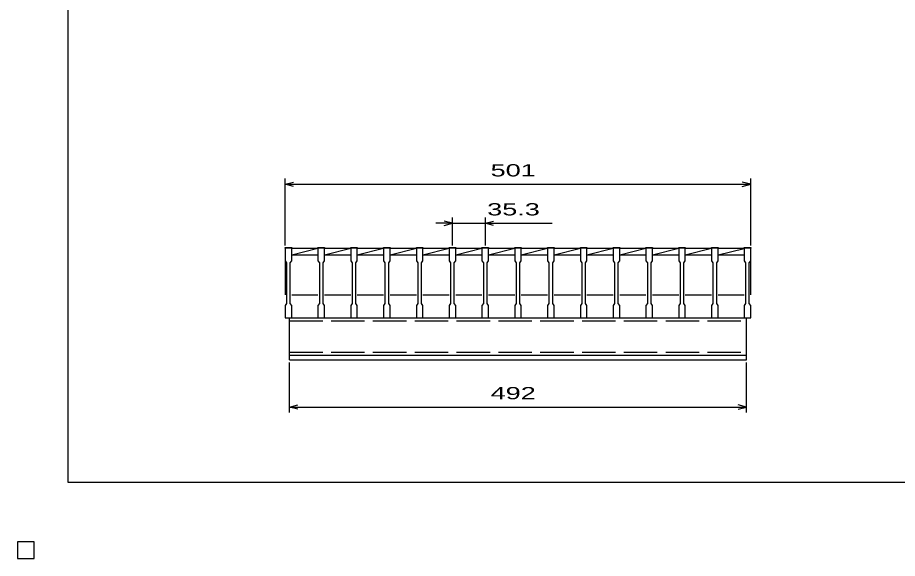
# Model space of a CAD drawing. Units: millimetres, scale not verified. Extents: x -1092 to 1039, y -770 to 632.
# Drawn here: x -1092 to -145, y -770 to -187 of the extents above; entities that cross this region are included whole.
import ezdxf
from ezdxf.enums import TextEntityAlignment as Align

# ---------------------------------------------------------------- set-up
doc = ezdxf.new("R2010")
doc.units = ezdxf.units.MM
doc.header["$LTSCALE"] = 6
doc.linetypes.add('DASHED', pattern=[7.5, 6, -1.5])
for name, color, linetype, lineweight in [('0_2', 150, 'Continuous', 25), ('16', 3, 'Continuous', 25), ('22', 4, 'Continuous', 25), ('24', 2, 'Continuous', 25), ('32', 4, 'Continuous', 25)]:
    doc.layers.add(name, color=color, linetype=linetype, lineweight=lineweight)
doc.styles.add('ベクトル', font='')
doc.styles.get('ベクトル').set_extended_font_data('ベクトル')

msp = doc.modelspace()

# ---------------------------------------------------------------- linework, layer by layer
at = {"layer": '0_2'}
for p, q in [((-1037.4, -687.9), (-1037.4, 632.1)), ((1038.6, -687.9), (-1037.4, -687.9)), ((-1074, -751.5), (-1092, -751.5)), ((-1092, -751.5), (-1092, -769.5)), ((-1074, -751.5), (-1092, -751.5)), ((-1092, -751.5), (-1092, -769.5)), ((-1074, -751.5), (-1092, -751.5)), ((-1092, -751.5), (-1092, -769.5)), ((-1074, -751.5), (-1092, -751.5)), ((-1092, -751.5), (-1092, -769.5)), ((-1074, -751.5), (-1092, -751.5)), ((-1092, -751.5), (-1092, -769.5)), ((-1074, -769.5), (-1074, -751.5)), ((-1074, -769.5), (-1074, -751.5)), ((-1074, -769.5), (-1074, -751.5)), ((-1074, -769.5), (-1074, -751.5)), ((-1074, -769.5), (-1074, -751.5)), ((-1092, -769.5), (-1074, -769.5)), ((-1092, -769.5), (-1074, -769.5)), ((-1092, -769.5), (-1074, -769.5)), ((-1092, -769.5), (-1074, -769.5)), ((-1092, -769.5), (-1074, -769.5))]:
    msp.add_line(p, q, dxfattribs=at)
at = {"layer": '16'}
for p, q in [((-804, -435.5), (-804, -434.8)), ((-804, -434.8), (-797, -434.8)), ((-804, -435.5), (-804, -449)), ((-797, -435.5), (-804, -435.5)), ((-804, -435.5), (-804, -485.5)), ((-797, -434.8), (-797, -435.5)), ((-797, -449), (-797, -435.5)), ((-797, -435.5), (-768.7, -435.5)), ((-797, -442.5), (-768.7, -435.5)), ((-768.7, -435.5), (-768.7, -434.8)), ((-768.7, -434.8), (-761.7, -434.8)), ((-768.7, -435.5), (-768.7, -449)), ((-761.7, -435.5), (-768.7, -435.5)), ((-761.7, -434.8), (-761.7, -435.5)), ((-761.7, -449), (-761.7, -435.5)), ((-761.7, -435.5), (-733.4, -435.5)), ((-761.7, -442.5), (-733.4, -435.5)), ((-733.4, -435.5), (-733.4, -434.8)), ((-733.4, -434.8), (-726.4, -434.8)), ((-733.4, -435.5), (-733.4, -449)), ((-726.4, -435.5), (-733.4, -435.5)), ((-726.4, -434.8), (-726.4, -435.5)), ((-726.4, -449), (-726.4, -435.5)), ((-726.4, -435.5), (-698.1, -435.5)), ((-726.4, -442.5), (-698.1, -435.5)), ((-698.1, -435.5), (-698.1, -434.8)), ((-698.1, -434.8), (-691.1, -434.8)), ((-698.1, -435.5), (-698.1, -449)), ((-691.1, -435.5), (-698.1, -435.5)), ((-691.1, -434.8), (-691.1, -435.5)), ((-691.1, -449), (-691.1, -435.5)), ((-691.1, -435.5), (-662.8, -435.5)), ((-691.1, -442.5), (-662.8, -435.5)), ((-662.8, -435.5), (-662.8, -434.8)), ((-662.8, -434.8), (-655.8, -434.8)), ((-662.8, -435.5), (-662.8, -449)), ((-655.8, -435.5), (-662.8, -435.5)), ((-655.8, -434.8), (-655.8, -435.5)), ((-655.8, -449), (-655.8, -435.5)), ((-655.8, -435.5), (-627.5, -435.5)), ((-655.8, -442.5), (-627.5, -435.5)), ((-627.5, -435.5), (-627.5, -434.8)), ((-627.5, -434.8), (-620.5, -434.8)), ((-627.5, -435.5), (-627.5, -449)), ((-620.5, -435.5), (-627.5, -435.5)), ((-620.5, -434.8), (-620.5, -435.5)), ((-620.5, -449), (-620.5, -435.5)), ((-620.5, -435.5), (-592.2, -435.5)), ((-620.5, -442.5), (-592.2, -435.5)), ((-592.2, -435.5), (-592.2, -434.8)), ((-592.2, -434.8), (-585.2, -434.8)), ((-592.2, -435.5), (-592.2, -449)), ((-585.2, -435.5), (-592.2, -435.5)), ((-585.2, -434.8), (-585.2, -435.5)), ((-585.2, -449), (-585.2, -435.5)), ((-585.2, -435.5), (-556.9, -435.5)), ((-585.2, -442.5), (-556.9, -435.5)), ((-556.9, -435.5), (-556.9, -434.8)), ((-556.9, -434.8), (-549.9, -434.8)), ((-556.9, -435.5), (-556.9, -449)), ((-549.9, -435.5), (-556.9, -435.5)), ((-549.9, -434.8), (-549.9, -435.5)), ((-549.9, -449), (-549.9, -435.5)), ((-549.9, -435.5), (-521.6, -435.5)), ((-549.9, -442.5), (-521.6, -435.5)), ((-521.6, -435.5), (-521.6, -434.8)), ((-521.6, -434.8), (-514.6, -434.8)), ((-521.6, -435.5), (-521.6, -449)), ((-514.6, -435.5), (-521.6, -435.5)), ((-514.6, -434.8), (-514.6, -435.5)), ((-514.6, -449), (-514.6, -435.5)), ((-514.6, -435.5), (-486.3, -435.5)), ((-514.6, -442.5), (-486.3, -435.5)), ((-486.3, -435.5), (-486.3, -434.8)), ((-486.3, -434.8), (-479.3, -434.8)), ((-486.3, -435.5), (-486.3, -449)), ((-479.3, -435.5), (-486.3, -435.5)), ((-479.3, -434.8), (-479.3, -435.5)), ((-479.3, -449), (-479.3, -435.5)), ((-479.3, -435.5), (-451, -435.5)), ((-479.3, -442.5), (-451, -435.5)), ((-451, -435.5), (-451, -434.8)), ((-451, -434.8), (-444, -434.8)), ((-451, -435.5), (-451, -449)), ((-444, -435.5), (-451, -435.5)), ((-444, -434.8), (-444, -435.5)), ((-444, -449), (-444, -435.5)), ((-444, -435.5), (-415.7, -435.5)), ((-444, -442.5), (-415.7, -435.5)), ((-415.7, -435.5), (-415.7, -434.8)), ((-415.7, -434.8), (-408.7, -434.8)), ((-415.7, -435.5), (-415.7, -449)), ((-408.7, -435.5), (-415.7, -435.5)), ((-408.7, -434.8), (-408.7, -435.5)), ((-408.7, -449), (-408.7, -435.5)), ((-408.7, -435.5), (-380.4, -435.5)), ((-408.7, -442.5), (-380.4, -435.5)), ((-380.4, -435.5), (-380.4, -434.8)), ((-380.4, -434.8), (-373.4, -434.8)), ((-380.4, -435.5), (-380.4, -449)), ((-373.4, -435.5), (-380.4, -435.5)), ((-373.4, -434.8), (-373.4, -435.5)), ((-373.4, -449), (-373.4, -435.5)), ((-373.4, -435.5), (-345.1, -435.5)), ((-373.4, -442.5), (-345.1, -435.5)), ((-345.1, -435.5), (-345.1, -434.8)), ((-345.1, -434.8), (-338.1, -434.8)), ((-345.1, -435.5), (-345.1, -449)), ((-338.1, -435.5), (-345.1, -435.5)), ((-338.1, -434.8), (-338.1, -435.5)), ((-338.1, -449), (-338.1, -435.5)), ((-338.1, -435.5), (-310, -435.5)), ((-338.1, -442.5), (-310, -435.549)), ((-310, -435.5), (-310, -434.8)), ((-310, -434.8), (-303, -434.8)), ((-310, -435.5), (-310, -449)), ((-303, -435.5), (-310, -435.5)), ((-303, -434.8), (-303, -435.5)), ((-303, -449), (-303, -435.5)), ((-303, -485.5), (-303, -435.5)), ((-797, -442.5), (-768.7, -442.5)), ((-761.7, -442.5), (-733.4, -442.5)), ((-726.4, -442.5), (-698.1, -442.5)), ((-691.1, -442.5), (-662.8, -442.5)), ((-655.8, -442.5), (-627.5, -442.5)), ((-620.5, -442.5), (-592.2, -442.5)), ((-585.2, -442.5), (-556.9, -442.5)), ((-549.9, -442.5), (-521.6, -442.5)), ((-514.6, -442.5), (-486.3, -442.5)), ((-479.3, -442.5), (-451, -442.5)), ((-444, -442.5), (-415.7, -442.5)), ((-408.7, -442.5), (-380.4, -442.5)), ((-373.4, -442.5), (-345.1, -442.5)), ((-338.1, -442.5), (-310, -442.5)), ((-804, -449), (-802.5, -451)), ((-802.5, -451), (-802.5, -495)), ((-798.5, -451), (-797, -449)), ((-798.5, -495), (-798.5, -451)), ((-768.7, -449), (-767.2, -451)), ((-767.2, -451), (-767.2, -495)), ((-763.2, -451), (-761.7, -449)), ((-763.2, -495), (-763.2, -451)), ((-733.4, -449), (-731.9, -451)), ((-731.9, -451), (-731.9, -495)), ((-727.9, -451), (-726.4, -449)), ((-727.9, -495), (-727.9, -451)), ((-698.1, -449), (-696.6, -451)), ((-696.6, -451), (-696.6, -495)), ((-692.6, -451), (-691.1, -449)), ((-692.6, -495), (-692.6, -451)), ((-662.8, -449), (-661.3, -451)), ((-661.3, -451), (-661.3, -495)), ((-657.3, -451), (-655.8, -449)), ((-657.3, -495), (-657.3, -451)), ((-627.5, -449), (-626, -451)), ((-626, -451), (-626, -495)), ((-622, -451), (-620.5, -449)), ((-622, -495), (-622, -451)), ((-592.2, -449), (-590.7, -451)), ((-590.7, -451), (-590.7, -495)), ((-586.7, -451), (-585.2, -449)), ((-586.7, -495), (-586.7, -451)), ((-556.9, -449), (-555.4, -451)), ((-555.4, -451), (-555.4, -495)), ((-551.4, -451), (-549.9, -449)), ((-551.4, -495), (-551.4, -451)), ((-521.6, -449), (-520.1, -451)), ((-520.1, -451), (-520.1, -495)), ((-516.1, -451), (-514.6, -449)), ((-516.1, -495), (-516.1, -451)), ((-486.3, -449), (-484.8, -451)), ((-484.8, -451), (-484.8, -495)), ((-480.8, -451), (-479.3, -449)), ((-480.8, -495), (-480.8, -451)), ((-451, -449), (-449.5, -451)), ((-449.5, -451), (-449.5, -495)), ((-445.5, -451), (-444, -449)), ((-445.5, -495), (-445.5, -451)), ((-415.7, -449), (-414.2, -451)), ((-414.2, -451), (-414.2, -495)), ((-410.2, -451), (-408.7, -449)), ((-410.2, -495), (-410.2, -451)), ((-380.4, -449), (-378.9, -451)), ((-378.9, -451), (-378.9, -495)), ((-374.9, -451), (-373.4, -449)), ((-374.9, -495), (-374.9, -451)), ((-345.1, -449), (-343.6, -451)), ((-343.6, -451), (-343.6, -495)), ((-339.6, -451), (-338.1, -449)), ((-339.6, -495), (-339.6, -451)), ((-310, -449), (-308.5, -451)), ((-308.5, -451), (-308.5, -495)), ((-304.5, -451), (-303, -449)), ((-304.5, -495), (-304.5, -451)), ((-797, -485.5), (-768.7, -485.5)), ((-761.7, -485.5), (-733.4, -485.5)), ((-726.4, -485.5), (-698.1, -485.5)), ((-691.1, -485.5), (-662.8, -485.5)), ((-655.8, -485.5), (-627.5, -485.5)), ((-620.5, -485.5), (-592.2, -485.5)), ((-585.2, -485.5), (-556.9, -485.5)), ((-549.9, -485.5), (-521.6, -485.5)), ((-514.6, -485.5), (-486.3, -485.5)), ((-479.3, -485.5), (-451, -485.5)), ((-444, -485.5), (-415.7, -485.5)), ((-408.7, -485.5), (-380.4, -485.5)), ((-373.4, -485.5), (-345.1, -485.5)), ((-338.1, -485.5), (-310, -485.5)), ((-802.5, -495), (-804, -497)), ((-804, -497), (-804, -510.5)), ((-797, -497), (-798.5, -495)), ((-797, -510.5), (-797, -497)), ((-767.2, -495), (-768.7, -497)), ((-768.7, -497), (-768.7, -510.5)), ((-761.7, -497), (-763.2, -495)), ((-761.7, -510.5), (-761.7, -497)), ((-731.9, -495), (-733.4, -497)), ((-733.4, -497), (-733.4, -510.5)), ((-726.4, -497), (-727.9, -495)), ((-726.4, -510.5), (-726.4, -497)), ((-696.6, -495), (-698.1, -497)), ((-698.1, -497), (-698.1, -510.5)), ((-691.1, -497), (-692.6, -495)), ((-691.1, -510.5), (-691.1, -497)), ((-661.3, -495), (-662.8, -497)), ((-662.8, -497), (-662.8, -510.5)), ((-655.8, -497), (-657.3, -495)), ((-655.8, -510.5), (-655.8, -497)), ((-626, -495), (-627.5, -497)), ((-627.5, -497), (-627.5, -510.5)), ((-620.5, -497), (-622, -495)), ((-620.5, -510.5), (-620.5, -497)), ((-590.7, -495), (-592.2, -497)), ((-592.2, -497), (-592.2, -510.5)), ((-585.2, -497), (-586.7, -495)), ((-585.2, -510.5), (-585.2, -497)), ((-555.4, -495), (-556.9, -497)), ((-556.9, -497), (-556.9, -510.5)), ((-549.9, -497), (-551.4, -495)), ((-549.9, -510.5), (-549.9, -497)), ((-520.1, -495), (-521.6, -497)), ((-521.6, -497), (-521.6, -510.5)), ((-514.6, -497), (-516.1, -495)), ((-514.6, -510.5), (-514.6, -497)), ((-484.8, -495), (-486.3, -497)), ((-486.3, -497), (-486.3, -510.5)), ((-479.3, -497), (-480.8, -495)), ((-479.3, -510.5), (-479.3, -497)), ((-449.5, -495), (-451, -497)), ((-451, -497), (-451, -510.5)), ((-444, -497), (-445.5, -495)), ((-444, -510.5), (-444, -497)), ((-414.2, -495), (-415.7, -497)), ((-415.7, -497), (-415.7, -510.5)), ((-408.7, -497), (-410.2, -495)), ((-408.7, -510.5), (-408.7, -497)), ((-378.9, -495), (-380.4, -497)), ((-380.4, -497), (-380.4, -510.5)), ((-373.4, -497), (-374.9, -495)), ((-373.4, -510.5), (-373.4, -497)), ((-343.6, -495), (-345.1, -497)), ((-345.1, -497), (-345.1, -510.5)), ((-338.1, -497), (-339.6, -495)), ((-338.1, -510.5), (-338.1, -497)), ((-308.5, -495), (-310, -497)), ((-310, -497), (-310, -510.5)), ((-303, -497), (-304.5, -495)), ((-303, -510.5), (-303, -497)), ((-804, -510.5), (-797, -510.5)), ((-799.5, -510.5), (-307.5, -510.5)), ((-799.5, -550.5), (-799.5, -510.5)), ((-768.7, -510.5), (-761.7, -510.5)), ((-733.4, -510.5), (-726.4, -510.5)), ((-698.1, -510.5), (-691.1, -510.5)), ((-662.8, -510.5), (-655.8, -510.5)), ((-627.5, -510.5), (-620.5, -510.5)), ((-592.2, -510.5), (-585.2, -510.5)), ((-556.9, -510.5), (-549.9, -510.5)), ((-521.6, -510.5), (-514.6, -510.5)), ((-486.3, -510.5), (-479.3, -510.5)), ((-451, -510.5), (-444, -510.5)), ((-415.7, -510.5), (-408.7, -510.5)), ((-380.4, -510.5), (-373.4, -510.5)), ((-345.1, -510.5), (-338.1, -510.5)), ((-310, -510.5), (-303, -510.5)), ((-307.5, -550.5), (-307.5, -510.5)), ((-799.5, -550.5), (-307.5, -550.5)), ((-799.5, -555.5), (-799.5, -550.5)), ((-799.5, -550.5), (-307.5, -550.5)), ((-799.5, -555.5), (-307.5, -555.5)), ((-307.5, -555.5), (-307.5, -550.5)), ((-1074, -751.5), (-1092, -751.5)), ((-1092, -751.5), (-1092, -769.5)), ((-1074, -751.5), (-1092, -751.5)), ((-1092, -751.5), (-1092, -769.5)), ((-1074, -751.5), (-1092, -751.5)), ((-1092, -751.5), (-1092, -769.5)), ((-1074, -751.5), (-1092, -751.5)), ((-1092, -751.5), (-1092, -769.5)), ((-1074, -751.5), (-1092, -751.5)), ((-1092, -751.5), (-1092, -769.5)), ((-1074, -769.5), (-1074, -751.5)), ((-1074, -769.5), (-1074, -751.5)), ((-1074, -769.5), (-1074, -751.5)), ((-1074, -769.5), (-1074, -751.5)), ((-1074, -769.5), (-1074, -751.5)), ((-1092, -769.5), (-1074, -769.5)), ((-1092, -769.5), (-1074, -769.5)), ((-1092, -769.5), (-1074, -769.5)), ((-1092, -769.5), (-1074, -769.5)), ((-1092, -769.5), (-1074, -769.5))]:
    msp.add_line(p, q, dxfattribs=at)
at = {"layer": '16', "linetype": 'DASHED'}
for p, q in [((-799.5, -513.7), (-307.5, -513.7)), ((-799.5, -547.3), (-307.5, -547.3))]:
    msp.add_line(p, q, dxfattribs=at)
at = {"layer": '22'}
for p, q in [((-804, -432.5), (-804, -360.5)), ((-804, -366.5), (-795, -364.1)), ((-795, -368.9), (-804, -366.5)), ((-804, -366.5), (-303, -366.5)), ((-303, -366.5), (-312, -364.1)), ((-312, -368.9), (-303, -366.5)), ((-303, -432.5), (-303, -360.5)), ((-624, -408.5), (-633, -406.1)), ((-624, -432.5), (-624, -402.5)), ((-588.7, -402.5), (-588.7, -432.5)), ((-588.7, -408.5), (-579.7, -406.1)), ((-624, -408.5), (-642, -408.5)), ((-633, -410.9), (-624, -408.5)), ((-624, -408.5), (-588.7, -408.5)), ((-579.7, -410.9), (-588.7, -408.5)), ((-588.7, -408.5), (-516.7, -408.5)), ((-799.5, -612.5), (-799.5, -558.5)), ((-307.5, -612.5), (-307.5, -558.5)), ((-799.5, -606.5), (-790.5, -604.1)), ((-307.5, -606.5), (-316.5, -604.1)), ((-790.5, -608.9), (-799.5, -606.5)), ((-799.5, -606.5), (-307.5, -606.5)), ((-316.5, -608.9), (-307.5, -606.5))]:
    msp.add_line(p, q, dxfattribs=at)
at = {"layer": '22', "color": 2}
for p, q in [((-1074, -751.5), (-1092, -751.5)), ((-1092, -751.5), (-1092, -769.5)), ((-1074, -751.5), (-1092, -751.5)), ((-1092, -751.5), (-1092, -769.5)), ((-1074, -751.5), (-1092, -751.5)), ((-1092, -751.5), (-1092, -769.5)), ((-1074, -769.5), (-1074, -751.5)), ((-1074, -769.5), (-1074, -751.5)), ((-1074, -769.5), (-1074, -751.5)), ((-1092, -769.5), (-1074, -769.5)), ((-1092, -769.5), (-1074, -769.5)), ((-1092, -769.5), (-1074, -769.5))]:
    msp.add_line(p, q, dxfattribs=at)
at = {"layer": '24', "color": 4}
for p, q in [((-1074, -751.5), (-1092, -751.5)), ((-1092, -751.5), (-1092, -769.5)), ((-1074, -751.5), (-1092, -751.5)), ((-1092, -751.5), (-1092, -769.5)), ((-1074, -751.5), (-1092, -751.5)), ((-1092, -751.5), (-1092, -769.5)), ((-1074, -769.5), (-1074, -751.5)), ((-1074, -769.5), (-1074, -751.5)), ((-1074, -769.5), (-1074, -751.5)), ((-1092, -769.5), (-1074, -769.5)), ((-1092, -769.5), (-1074, -769.5)), ((-1092, -769.5), (-1074, -769.5))]:
    msp.add_line(p, q, dxfattribs=at)
at = {"layer": '32'}
for p, q in [((-1074, -751.5), (-1092, -751.5)), ((-1092, -751.5), (-1092, -769.5)), ((-1074, -751.5), (-1092, -751.5)), ((-1092, -751.5), (-1092, -769.5)), ((-1074, -751.5), (-1092, -751.5)), ((-1092, -751.5), (-1092, -769.5)), ((-1074, -751.5), (-1092, -751.5)), ((-1092, -751.5), (-1092, -769.5)), ((-1074, -751.5), (-1092, -751.5)), ((-1092, -751.5), (-1092, -769.5)), ((-1074, -769.5), (-1074, -751.5)), ((-1074, -769.5), (-1074, -751.5)), ((-1074, -769.5), (-1074, -751.5)), ((-1074, -769.5), (-1074, -751.5)), ((-1074, -769.5), (-1074, -751.5)), ((-1092, -769.5), (-1074, -769.5)), ((-1092, -769.5), (-1074, -769.5)), ((-1092, -769.5), (-1074, -769.5)), ((-1092, -769.5), (-1074, -769.5)), ((-1092, -769.5), (-1074, -769.5))]:
    msp.add_line(p, q, dxfattribs=at)

# ---------------------------------------------------------------- texts
at = {"layer": '22', "color": 2, "style": 'ベクトル', "width": 1.65}
for s, p in [(' 501 ', (-591, -351.5)), (' 35.3 ', (-594.7, -393.5)), (' 492 ', (-591, -591.5))]:
    msp.add_text(s, height=13.2, dxfattribs=at).set_placement(p, align=Align.MIDDLE_LEFT)

doc.saveas('drawing.dxf')
